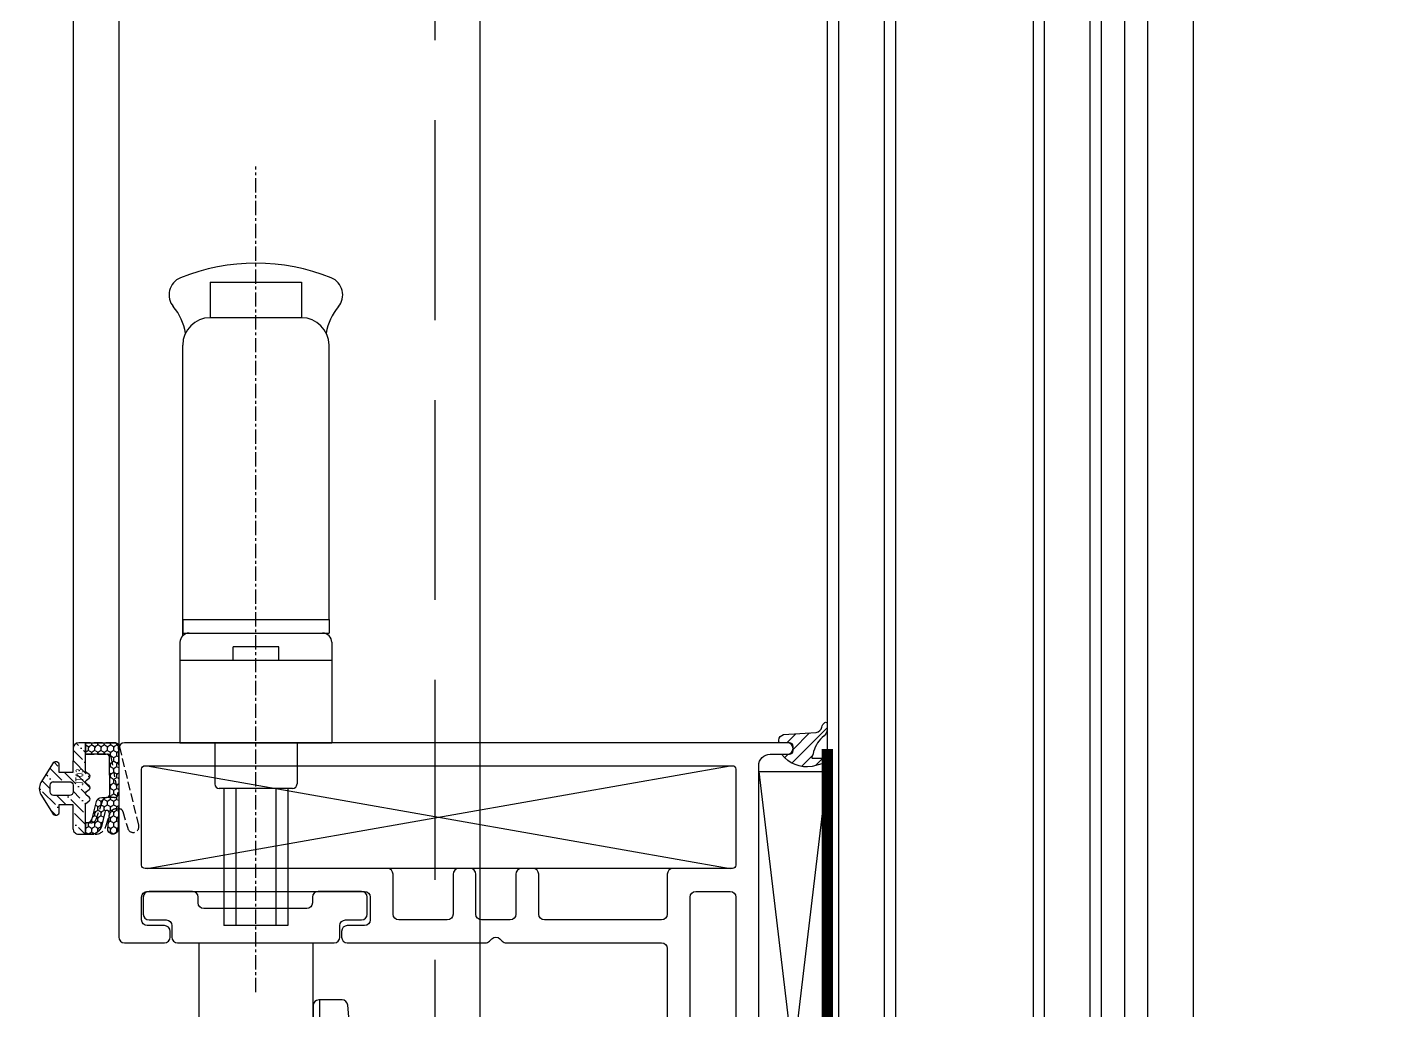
# Model space of a CAD drawing. Extents: x 220580 to 2027826, y -309201 to 71987.
# Drawn here: x 344722.6 to 344842, y -164001.8 to -163915.7 of the extents above; entities that cross this region are included whole.
import ezdxf
from ezdxf.enums import TextEntityAlignment as Align
from ezdxf.xclip import XClip

# ---------------------------------------------------------------- set-up
doc = ezdxf.new("R2010")
doc.units = 0
for name, pattern in [('HIDDEN2', [0.1875, 0.125, -0.0625]), ('ZN-CENTER', [2, 1.25, -0.25, 0.25, -0.25]), ('ZN-DASH', [0.35, 0.25, -0.1])]:
    doc.linetypes.add(name, pattern=pattern)
for name, color, linetype in [('!ZN1-填充-8', 8, 'Continuous'), ('!ZN1-标注-173', 173, 'Continuous'), ('!ZN3-不锈钢板幕墙-7', 7, 'Continuous'), ('!ZN3-玻璃幕墙-4', 4, 'Continuous'), ('!ZN4-辅助材料-1', 1, 'Continuous'), ('!ZN5-钢材投影-40', 40, 'Continuous'), ('!ZN5-铝材投影-112', 112, 'Continuous'), ('!ZN5-铝材断面-6', 6, 'Continuous'), ('!ZN6-虚线-8', 8, 'ZN-DASH'), ('!ZN6-轴线-1', 1, 'ZN-CENTER'), ('1辅助材料', 1, 'Continuous'), ('4玻璃幕墙', 4, 'Continuous'), ('Fill', 8, 'Continuous')]:
    doc.layers.add(name, color=color, linetype=linetype)
doc.styles.add('黑体', font='simhei.ttf', dxfattribs={"height": 12})

# ---------------------------------------------------------------- blocks, each defined once
blk = doc.blocks.new('*U261')
at = {"layer": '!ZN1-填充-8'}
for p, q in [((2.058937752735801e-06, 22.99999999999977), (511.499991186812, 23.00000000001446)), ((1.029468876367901e-06, 19.00000102946865), (511.4999901573431, 19.00000102948334)), ((1.029468876367901e-06, 4.999999091356358), (511.4999901573431, 4.999999091371048)), ((2.058937752735801e-06, 1.000000120825234), (511.499991186812, 1.000000120839925))]:
    blk.add_line(p, q, dxfattribs=at)
at = {"layer": '!ZN3-玻璃幕墙-4'}
for points in [[(511.499991186812, 24.00000000001446), (1.000002058937753, 23.99999999999977), (2.058937752735801e-06, 22.99999999999977), (2.058937752735801e-06, 18.99999999999977), (1.000002058937753, 17.99999999999977), (511.499991186812, 18.00000000001446)], [(511.4999911868125, 6.000000000014463), (1.000002058937298, 5.999999999999773), (2.058936843241099e-06, 4.999999999999773), (2.058935933746397e-06, 0.9999999999997726), (1.000002058935479, 0), (511.4999911868125, 1.628222855240412e-11)]]:
    blk.add_lwpolyline(points, dxfattribs=at)
blk = doc.blocks.new('多点锁系统')
at = {"layer": '!ZN1-填充-8', "linetype": 'HIDDEN2', "ltscale": 0.5}
for p, q in [((-17.04387439240236, 6.333243903900438), (-18.89969763973204, 4.477420656570757)), ((-17.04387439240236, 6.333243903900438), (-16.74957059521694, 6.333243903900438)), ((-17.04387439240236, 6.333243903900438), (-17.04387439240236, 2.395961056565284)), ((-16.74957059521694, 6.333243903900438), (-16.74957059521694, 2.395961056565284)), ((-35.25000147517494, 4.47578229852661), (-36.0000014751713, 3.72578229852661)), ((-36.0000014751713, 3.72578229852661), (-36.00000147517858, 0.2257822985193343)), ((-20.49733716222545, 4.100060179065622), (-35.6250014751713, 4.10078229852661)), ((-20.49733716222545, 4.475060179065622), (-35.25000147517858, 4.47578229852661)), ((-35.2500014751713, 4.47578229852661), (-35.25000147517858, -0.5242177014806657)), ((-20.49733716222545, 4.475060179065622), (-20.49733716222545, -0.5249398209343781)), ((-20.1770141225461, 4.284998772251129), (-20.49733716222545, 4.100060179065622)), ((-18.89969763973204, 1.977547705530014), (-18.89969763973204, 4.477547705530014)), ((-16.74957059521694, 2.395961056565284), (-17.74957059521694, 2.395961056565284)), ((-17.74957059521694, 2.395961056565284), (-17.74957059521694, 1.979624559338845)), ((-18.89969763973204, 1.977547705530014), (-18.89969763973204, -0.5224522944699856)), ((-17.74957059521694, 1.559134354487469), (-17.74957059521694, 1.975470851721184)), ((-16.74957059521694, 1.559134354487469), (-17.74957059521694, 1.559134354487469)), ((-17.04387439240236, -2.373994785230025), (-17.04387439240236, 1.559134354487469)), ((-16.74957059521694, -2.373994785230025), (-16.74957059521694, 1.559134354487469)), ((-35.25000147517494, -0.5242177014806657), (-36.00000147517494, 0.2257822985193343)), ((-20.49733716222545, -0.1499398209343781), (-35.6250014751713, -0.1492177014733898)), ((-20.49733716222545, -0.5249398209343781), (-35.25000147517858, -0.5242177014806657)), ((-20.1770141225461, -0.3348784141198848), (-20.49733716222545, -0.1499398209343781)), ((-17.04387439240236, -2.373994785230025), (-18.89969763973204, -0.5223252455180045)), ((-17.04387439240236, -2.373994785230025), (-16.74957059521694, -2.373994785230025))]:
    blk.add_line(p, q, dxfattribs=at)
for centre, start, end in [((-19.69733716222618, 5.458391518244753), 230.8695435616665, 309.1304564383335), ((-19.69733716222618, -1.508271160113509), 50.86954356166652, 129.1304564383335)]:
    blk.add_arc(centre, 1.267651577765223, start, end, dxfattribs=at)
at = {"layer": '!ZN3-不锈钢板幕墙-7'}
blk.add_lwpolyline([(-2.5, -7.870375440666976), (-2.5, -9.270375440661155, 0.4142135623730784), (-2, -9.770375440661155), (-0.5, -9.770375440661155, 0.414213562373095), (0, -9.270375440661155), (0, -5.470375440665521, 0.414213562373095), (-0.5, -4.970375440665521), (-1, -4.970375440665521, -0.4142135623731091), (-1.5, -4.470375440665521), (-1.5, 4.529624559334479, -0.414213562373095), (-1, 5.029624559334479), (-0.5, 5.029624559334479, 0.414213562373095), (0, 5.529624559334479), (0, 9.32962455933739, 0.414213562373095), (-0.5, 9.82962455933739), (-2, 9.82962455933739, 0.4142135623731616), (-2.5, 9.32962455933739), (-2.5, 7.82962455933739, -0.414213562373095), (-3, 7.32962455933739), (-4, 7.32962455933739, 0.414213562373095), (-4.5, 6.82962455933739), (-4.5, -6.870375440666976, 0.414213562373095), (-4, -7.370375440666976), (-3, -7.370375440666976, -0.414213562373095)], format="xyb", close=True, dxfattribs=at)
for points in [[(-9.499570595216937, -5.601409366769076), (-16.99957059521694, -5.601409366769076, -0.414213562373095), (-17.49957059521694, -5.101409366769076), (-17.49957059521694, -5.020375440661155), (-17.49957059521694, -2.227482221853279, 0.1989123673793587), (-17.64601720462088, -1.873928831257217), (-18.32363168719894, -1.196314348679152), (-18.32363168719894, 5.155563467349566), (-17.64601720462451, 5.833177949927631, 0.1989123673789603), (-17.49957059521694, 6.186731340523693), (-17.49957059521694, 8.479624559338845, 0.4142135623733081), (-17.99957059521694, 8.979624559338845), (-20.5, 8.979624559331569, 0.4142135623727755), (-21, 8.479624559338845), (-21, -8.475012144663197)], [(-4.5, 4.979624559338845), (-10.99329570541158, 4.979624559338845, 0.414213562373095), (-11.49329570541158, 4.479624559338845), (-11.49329570541158, -4.520375440661155, 0.414213562373095), (-10.99329570541158, -5.020375440661155), (-4.5, -5.020375440661155)], [(-21, -8.475012144663197, 0.4398519851783814), (-20.45668679696973, -8.973132578372315), (-9.956257392186671, -8.060085853423516, 0.3890316647736694), (-9.499570595216937, -7.561965419743501), (-9.499570595216937, -5.520375440661155, 0.414213562373095), (-9.999570595216937, -5.020375440661155), (-17.49957059521694, -5.020375440661155), (-17.49957059521694, -5.101409366769076)]]:
    blk.add_lwpolyline(points, format="xyb", dxfattribs=at)
blk = doc.blocks.new('执手关闭状态')
at = {"layer": '!ZN3-不锈钢板幕墙-7'}
for p, q in [((6.000000000004547, 46.81995218451038), (6.000000000004547, 43.69995218451345)), ((6.000000000004547, 46.81995218451038), (13.99999999999727, 46.81995218451038)), ((13.99999999999727, 46.81995218451038), (13.99999999999727, 43.69995218451345)), ((13.99999999999727, 43.69995218451345), (6.000000000004547, 43.69995218451345)), ((3.600000000005821, 15.87126645882131), (3.60000000000673, 41.29995218451563)), ((16.39999999999509, 17.29995218453746), (16.39999999999509, 41.29995218451563)), ((3.60000000000673, 17.29995218453678), (3.60000000000673, 16.09995218453787)), ((3.60000000000673, 17.29995218453678), (16.39999999999418, 17.29995218453746)), ((16.39999999999418, 17.29995218453746), (16.39999999999418, 16.09995218453855)), ((3.60000000000673, 16.09995218453787), (16.39999999999418, 16.09995218453855)), ((3.360000000006039, 15.29995218453928), (3.360000000006039, 6.499952184547283)), ((11.99999999999818, 14.89995218453964), (8.000000000001819, 14.89995218453964)), ((8.000000000002728, 13.69995218454073), (8.000000000002728, 14.89995218453964)), ((11.99999999999818, 13.69995218454073), (11.99999999999818, 14.89995218453964)), ((16.63999999999487, 15.29995218453928), (16.63999999999396, 6.499952184547283)), ((16.63999999999396, 13.69995218454073), (3.360000000006039, 13.69995218454073)), ((3.360000000006039, 6.499952184547283), (16.63999999999396, 6.499952184547283)), ((6.400000000004184, 6.499952184547283), (6.400000000003274, 2.899952184550557)), ((13.59999999999764, 6.499952184547283), (13.59999999999764, 2.899952184550557)), ((13.199999999998, 2.499952184550921), (6.80000000000291, 2.499952184550921)), ((7.200000000002547, 2.499952184550921), (7.200000000002547, -9.500047815438165)), ((8.248487317720901, 2.499952184550921), (8.248487317720901, -9.500047815438165)), ((11.75151268227819, 2.499952184550921), (11.75151268227819, -9.500047815438165)), ((12.79999999999745, 2.499952184550921), (12.79999999999745, -9.500047815438165)), ((12.79999999999745, -9.500047815438165), (7.200000000002547, -9.500047815438165))]:
    blk.add_line(p, q, dxfattribs=at)
for centre, radius, start, end in [((10.00000000000091, 30.87006078757099), 17.59999999998399, 67.97568716295183, 112.0243128370482), ((4.000000000006366, 45.70245776174943), 1.599999999998545, 112.0243128370482, 220.1607259160517), ((15.99999999999545, 45.70245776174875), 1.599999999998545, 319.8392740839483, 67.97568716295183), ((-0.891125029930663, 41.57488027108366), 4.799999999995634, 9.366738557288366, 40.16072591605175), ((20.89112502993248, 41.57488027108366), 4.799999999995634, 139.8392740839483, 170.6332614427116), ((6.000000000004547, 41.29995218451563), 2.399999999997817, 90, 180), ((13.99999999999727, 41.29995218451563), 2.399999999997817, 0, 90), ((4.160000000005311, 15.2999521845386), 0.7999999999992724, 90, 180), ((15.8399999999956, 15.29995218453928), 0.7999999999992724, 0, 90), ((6.80000000000291, 2.899952184550557), 0.3999999999996362, 180, 270), ((13.199999999998, 2.899952184550557), 0.3999999999996362, 270, 0)]:
    blk.add_arc(centre, radius, start, end, dxfattribs=at)
at = {"layer": '!ZN6-轴线-1'}
blk.add_line((10.00000000000091, -15.32718339748089), (10.00000000000091, 56.93948932322974), dxfattribs=at)
blk = doc.blocks.new('JT03')
at = {"layer": '!ZN1-填充-8', "ltscale": 15}
h = blk.add_hatch(dxfattribs=at)
h.set_pattern_fill('ANSI36', color=256, scale=0.4, style=0)
h.set_pattern_definition([(45, (34118.90511561088, 42239.53565028665), (0.3367596045400935, 1.234785216647009), [1.5875, -0.3175, 0, -0.3175])])
edge = h.paths.add_edge_path(flags=16)
edge.add_line((0.2999951756937662, -2.999954370156047), (-0.300004824239295, -2.999954370156047))
edge.add_arc((-0.3000048242422053, -2.699954370156047), 0.2999999999999998, 179.9999999994442, 270.0000000005558, ccw=False)
edge.add_line((-0.6000048242422054, -2.699954370153137), (-0.6000048242422054, -1.299954370129853))
edge.add_arc((-0.300004824239295, -1.299954370129853), 0.3000000000029104, 90, 180, ccw=False)
edge.add_line((-0.300004824239295, -0.9999543701269431), (0.2999951756937662, -0.9999543701269431))
edge.add_arc((0.2999951756937662, -1.299954370129853), 0.3000000000029104, 0, 90, ccw=False)
edge.add_line((0.5999951756966766, -1.299954370129853), (0.5999951756966766, -2.699954370153137))
edge.add_arc((0.2999951756937662, -2.699954370153137), 0.3000000000029104, -90, 0, ccw=False)
edge = h.paths.add_edge_path()
edge.add_line((1.399995175699587, -2.999264446921643), (1.399995175699587, -1.799954370151681))
edge.add_line((1.399995175699587, -1.799954370151681), (2.04434166498686, -1.799954370129853))
edge.add_arc((2.044341664987047, -1.499954370126448), 0.3000000000034055, 269.9999999999642, 408.5979371994025)
edge.add_line((2.242743326256459, -1.274928192076914), (0.5323052098465269, -0.1996644949467736))
edge.add_arc((8.712875198464916e-05, -1.046271791250547), 0.9999999999993707, 57.84455550804667, 122.1554454890828)
edge.add_line((-0.5321309670762275, -0.1996645042090677), (-2.242569000045478, -1.274928192076914))
edge.add_arc((-2.044167338776066, -1.499954370126448), 0.3000000000034055, 131.4020628005975, 270.0000000000358)
edge.add_line((-2.044167338775878, -1.799954370129853), (-1.400004824245116, -1.799954370151681))
edge.add_line((-1.400004824245116, -1.799954370151681), (-1.400004824245116, -2.999451563887305))
edge.add_line((-1.400004824245116, -2.999451563887305), (-3.500004824260941, -2.999451563861385))
edge.add_arc((-3.500004824271855, -3.499451563863204), 0.500000000001819, 89.99999999874936, 180)
edge.add_line((-4.000004824273674, -3.499451563863204), (-4.000004824275493, -4.099444401094388))
edge.add_line((-4.000004824275493, -4.099444401094388), (-1.325334727973313, -4.099436824434179))
edge.add_line((-1.325334727973313, -4.099436824434179), (-1.085334727982627, -4.419436824441163))
edge.add_arc((-0.9253347279818627, -4.29943682442422), 0.2000000000107775, 216.8698976495959, 323.1301023530095)
edge.add_line((-0.7653347279756417, -4.419436824433888), (-0.5853347279826266, -4.179436824428649))
edge.add_arc((-0.4253347279791342, -4.29943682443718), 0.2000000000079126, 36.86989764719891, 143.1301023528011, ccw=False)
edge.add_line((-0.2653347279756417, -4.179436824428649), (-0.08533472798262665, -4.419436824441163))
edge.add_arc((0.07466527201813733, -4.29943682442422), 0.2000000000107775, 216.8698976495959, 323.1301023530095)
edge.add_line((0.2346652720243583, -4.419436824433888), (0.4146652720319253, -4.179436824435925))
edge.add_arc((0.5746652720299608, -4.299436824428994), 0.1999999999942702, 36.86989764719891, 143.1301023554066, ccw=False)
edge.add_line((0.7346652720225393, -4.179436824428649), (0.9146652720319253, -4.419436824426612))
edge.add_arc((1.07466527203087, -4.299436824431496), 0.1999999999962256, 216.869897644906, 323.1301023524884)
edge.add_line((1.234665272024358, -4.419436824433888), (1.474665272029597, -4.099436824434179))
edge.add_line((1.474665272029597, -4.099436824434179), (4.000017958420358, -4.099436366741884))
edge.add_line((4.000017958420358, -4.099436366741884), (4.000038966527427, -3.500201293729333))
edge.add_arc((3.500038966833257, -3.50018376462674), 0.5000000000014394, 359.9979913128051, 449.9635298762817)
edge.add_line((3.500357228680514, -3.000183865915915), (1.399995175699587, -2.999264446921643))
at = {"layer": '!ZN1-填充-8', "ltscale": 20}
h = blk.add_hatch(dxfattribs=at)
h.set_pattern_fill('HONEY', color=256, scale=0.2, style=0)
h.set_pattern_definition([(0, (0, 0), (0.4762500000000001, 0.274963), [0.3175, -0.635]), (120, (0, 0), (-0.4762499431007806, 0.2749630985523391), [0.3174999999999999, -0.6349999999999999]), (59.99999999999999, (0, 0), (5.689921946938626e-08, 0.5499260985523389), [-0.635, 0.3175])])
edge = h.paths.add_edge_path()
edge.add_arc((-0.5963505353627268, 44.97626796424624), 51.98203045442362, 266.615067057962, 270.6573202624171, ccw=False)
edge.add_arc((-3.54432294529569, -6.485604109923442), 0.4462571278293612, 83.50559456254439, 254.2346151704494, ccw=False)
edge.add_line((-3.493848498522766, -6.042210656699922), (-2.174927118764799, -6.178575695668769))
edge.add_arc((-2.130285758898594, -5.977485442805289), 0.2059857781678201, 257.4835097219211, 437.4835097219211)
edge.add_line((-2.08564439903239, -5.776395189941809), (-3.31734290534132, -5.502962263761219))
edge.add_arc((-3.000004824272181, -4.554649792946507), 0.9999999999996739, 180.0000000000398, 251.4979805381106, ccw=False)
edge.add_line((-4.000004824271855, -4.554649792947203), (-4.000004824273674, -4.099444401093933))
edge.add_line((-4.000004824273674, -4.099444401093933), (-3.000004824275493, -4.0994405116694))
edge.add_line((-3.000004824275493, -4.0994405116694), (-3.000004824274129, -4.192701531246712))
edge.add_arc((-2.500004824274428, -4.192701531244685), 0.4999999999997002, 180.0000000002323, 251.7991104477941)
edge.add_line((-2.656179657961729, -4.667685132353654), (-1.132274853538092, -5.042175939679964))
edge.add_arc((-1.288449687225301, -5.517159540788867), 0.4999999999996079, -3.5925040720030665e-11, 71.79911044780181, ccw=False)
edge.add_line((-0.7884496872256932, -5.51715954078918), (-0.7884496872256932, -5.920797158658843))
edge.add_arc((-0.4879443157585776, -5.920885388721941), 0.3005053844195361, 179.9831776381508, 270.3594660694304)
edge.add_line((-0.4860589974741742, -6.221384859004502), (2.781375974409002, -6.201937363889556))
edge.add_arc((2.699924770739973, -5.913206171565373), 0.3000000000001297, 285.7537839569326, 359.9972102712353)
edge.add_line((2.999924770384496, -5.913220778551022), (3.000017959605884, -4.099387676790684))
edge.add_line((3.000017959605884, -4.099387676790684), (4.000017958420358, -4.099436366741884))
edge.add_line((4.000017958420358, -4.099436366741884), (3.999895286850915, -6.51878143435988))
edge.add_arc((3.605436260523599, -6.563283013601247), 0.3969613507711676, -85.63524248337609, 6.436706839375574, ccw=False)
edge.add_arc((0.5239799397639211, 101.7419749174712), 108.745596035836, 269.7234774292143, 271.639696238487, ccw=False)
at = {"layer": '!ZN4-辅助材料-1'}
blk.add_lwpolyline([(1.399995175699587, -2.999264446921643), (1.399995175699587, -1.799954370151681), (2.04434166498686, -1.799954370129853, 0.6911292322205898), (2.242743326256459, -1.274928192076914), (0.5323052098465269, -0.1996644949467736, 0.2882140078519263), (-0.5321309670762275, -0.1996645042090677), (-2.242569000045478, -1.274928192076914, 0.6911292322205898), (-2.044167338775878, -1.799954370129853), (-1.400004824245116, -1.799954370151681), (-1.400004824245116, -2.999451563887305), (-3.500004824260941, -2.999451563861385, 0.4142135623794883), (-4.000004824273674, -3.499451563863204), (-4.000004824275493, -4.099444401094388), (-1.325334727973313, -4.099436824434179), (-1.085334727982627, -4.419436824441163, 0.4999999999732836), (-0.7653347279756417, -4.419436824433888), (-0.5853347279826266, -4.179436824428649, -0.4999999999852208), (-0.2653347279756417, -4.179436824428649), (-0.08533472798262665, -4.419436824441163, 0.4999999999732836), (0.2346652720243583, -4.419436824433888), (0.4146652720319253, -4.179436824435925, -0.4999999999994316), (0.7346652720225393, -4.179436824428649), (0.9146652720319253, -4.419436824426612, 0.499999999996021), (1.234665272024358, -4.419436824433888), (1.474665272029597, -4.099436824434179), (4.000017958420358, -4.099436366741884), (4.000038966527427, -3.500201293729333, 0.4140374081675587), (3.500357228680514, -3.000183865915915)], format="xyb", close=True, dxfattribs=at)
at = {"layer": '!ZN4-辅助材料-1', "color": 1}
blk.add_lwpolyline([(0.2999951756937662, -2.999954370156047), (-0.300004824239295, -2.999954370156047, -0.4142135623787779), (-0.6000048242422054, -2.699954370153137), (-0.6000048242422054, -1.299954370129853, -0.414213562373095), (-0.300004824239295, -0.9999543701269431), (0.2999951756937662, -0.9999543701269431, -0.414213562373095), (0.5999951756966766, -1.299954370129853), (0.5999951756966766, -2.699954370153137, -0.414213562373095)], format="xyb", close=True, dxfattribs=at)
at = {"layer": '!ZN4-辅助材料-1'}
blk.add_lwpolyline([(-4.824270035896916e-06, -7.002341693549397, -0.01763948608011617), (-3.665570504726929, -6.915074077989289, -0.9222001808408384), (-3.493848498522766, -6.042210656699922), (-2.174927118764799, -6.178575695668769, 0.9999999999999999), (-2.08564439903239, -5.776395189941809), (-3.31734290534132, -5.502962263761219, -0.3224996872189054), (-4.000004824271855, -4.554649792947203), (-4.000004824273674, -4.099444401093933), (-3.000004824275493, -4.0994405116694), (-3.000004824274129, -4.192701531246712, 0.3239508864512514), (-2.656179657961729, -4.667685132353654), (-1.132274853538092, -5.042175939679964, -0.3239508864525815), (-0.7884496872256932, -5.51715954078918), (-0.7884496872256932, -5.920797158658843, 0.4161384412140452), (-0.4860589974741742, -6.221384859004502), (2.781375974409002, -6.201937363889556, 0.3357767992092071), (2.999924770384496, -5.913220778551022), (3.000017959605884, -4.099387676790684), (4.000017958420358, -4.099436366741884), (3.999895286850915, -6.51878143435988, -0.4248453687652656), (3.635647293558577, -6.959093078517526, -0.00836127669270023), (-0.0008492064064284932, -7.002354643000899)], format="xyb", dxfattribs=at)
at = {"layer": '!ZN6-虚线-8', "color": 8, "linetype": 'ZN-DASH', "ltscale": 3}
blk.add_lwpolyline([(-4.000004824273674, -4.099444401093933), (-4.000004824271855, -4.928079976642039, 0.3224996872189054), (-3.31734290534132, -5.87639244745651), (-2.132274853538092, -6.266043385860485, -0.3239508864522677), (-1.788449687225693, -6.7410269869697), (-1.788449687225693, -7.082006550920141, -0.3357903441525757), (-2.006998483556799, -7.370737743244263), (-3.477576157872591, -7.785588389264831, 0.9999999999999999), (-3.206072145642338, -8.748025697011599), (3.635647293558577, -7.100073925711513, 0.3357767992093377), (3.999895286850915, -6.618879616813956), (4.000017958420358, -4.099436366741884), (3.000017959605884, -4.099387676790684), (2.999924770384496, -6.013318961005098, -0.335776799209296), (2.781375974409002, -6.302035546343177), (-0.4069984835564355, -6.919376998942425, -0.497240947095468), (-0.7884496872256932, -6.630645806618304), (-0.7884496872256932, -6.01715954078918, 0.3239508864523259), (-1.132274853538092, -5.542175939679964), (-2.656179657961729, -5.041115316048945, -0.3239508864514145), (-3.000004824274129, -4.566131714941548), (-3.000004824275493, -4.0994405116694)], format="xyb", close=True, dxfattribs=at)
at = {"layer": 'Defpoints', "ltscale": 15, "style": '黑体', "width": 0.8}
blk.add_text('JT03', height=0.7000000000000001, dxfattribs=at).set_placement((0.9937921799121787, -3.903452419290261), align=Align.CENTER)
blk = doc.blocks.new('3mm厚胶条')
at = {"layer": 'Fill'}
h = blk.add_hatch(dxfattribs=at)
h.set_pattern_fill('ANSI31', color=256, scale=0.5)
h.set_pattern_definition([(45, (0, 0), (-0.561266007566822, 0.5612660075668221), [])])
edge = h.paths.add_edge_path()
edge.add_arc((0.2041028128980543, 0.2999450176742623), 0.2999999999999999, 269.97594843396644, 359.9999999999428, ccw=False)
edge.add_line((0.2039768791964889, -5.495589357451536e-05), (-0.1960297182595241, 0.0001129584925365634))
edge.add_arc((-0.1958944282921733, 0.3001129279863853), 0.2999999999994757, 179.9999999998145, 269.9741615186586, ccw=False)
edge.add_line((-0.4958944282916491, 0.3001129279873567), (-0.4958944282916491, 1.117701839371875))
edge.add_arc((-0.6248895014257517, 1.11944925264805), 0.1290069081329765, 359.2238984022005, 445.1968088878392)
edge.add_line((-0.6140873217009357, 1.248003113963932), (-0.7258701920472959, 1.242718416928255))
edge.add_arc((-0.70120827268636, 0.7210650220240912), 0.5222360334959714, 92.70672554829426, 167.706725548085)
edge.add_line((-1.211469733614649, 0.8322572707329527), (-1.413063774223701, -2.019711048327736))
edge.add_arc((-2.011045689203393, -1.940889532902905), 0.6031543765377536, 283.80453109835884, 352.4909866261073, ccw=False)
edge.add_arc((-1.711027830958352, -3.236862179037228), 0.7271918305480072, 102.3955841950931, 140.1403428804012)
edge.add_arc((-2.145245422376326, -2.851985073525741), 0.1482028153695781, 146.7831393039712, 273.1825879911093)
edge.add_line((-2.137017486707919, -2.999959313034196), (-1.71632770881115, -2.999959313041472))
edge.add_arc((-1.717147016692408, -2.149202143606091), 0.850757563945867, 270.0551777532911, 332.801971516606)
edge.add_arc((1.052373023609539, -4.487892496981211), 2.802381882953311, 102.32254362635979, 135.9107193443802, ccw=False)
edge.add_line((0.4543032584006141, -1.750072785267548), (0.7693642463018477, -1.638019477992202))
edge.add_arc((0.7819430534270146, -1.711556554814226), 0.0746051476522924, -26.048902378122875, 99.7067255470177, ccw=False)
edge.add_line((0.8489697777949914, -1.744318518685759), (0.8571202825150976, -2.578578965069028))
edge.add_arc((0.6560401093904494, -2.480293073462875), 0.2238154429717819, 272.70672555129545, 333.95109762614885, ccw=False)
edge.add_line((0.6666095034161117, -2.703858814180421), (0.5471460161934374, -2.709506623476045))
edge.add_arc((0.5502084089541724, -2.854926262357902), 0.14545188077832, 91.20641373176511, 274.3491176516054)
edge.add_line((0.5612385415479366, -2.9999593130633), (0.8842308576349751, -2.999959313085128))
edge.add_arc((0.8384245284230651, -2.48709399076403), 0.5149068446189015, 275.1038036520967, 331.8148690466252)
edge.add_line((1.292276837601094, -2.730295841269253), (1.562274669271574, -1.660751750358031))
edge.add_arc((-1.091872237254416, -1.175403957954716), 2.698158312814919, 349.6371633920081, 413.7360953850442)
edge.add_line((0.5041028128980543, 1.000124005621728), (0.5041028128980543, 0.2999450176739629))
at = {"layer": '1辅助材料'}
blk.add_lwpolyline([(0.5041028128980543, 0.2999450176739629, -0.4143365181457246), (0.2039768791964889, -5.495589357451536e-05), (-0.1960297182595241, 0.0001129584925365634, -0.414081483490272), (-0.4958944282916491, 0.3001129279873567), (-0.4958944282916491, 1.117701839371875, 0.3937739410618442), (-0.6140873217009357, 1.248003113963932), (-0.7258701920472959, 1.242718416928255, 0.3394542588623574), (-1.211469733614649, 0.8322572707329527), (-1.413063774223701, -2.019711048327736, -0.309008888142426), (-1.867126868623018, -2.526622044395481, 0.1661979340469599), (-2.269232363552874, -2.770798172481591, 0.6152007887052839), (-2.137017486707919, -2.999959313034196), (-1.71632770881115, -2.999959313041472, 0.2808368407751581), (-0.9604559289327881, -2.538055625416746, -0.1476144348271703), (0.4543032584006141, -1.750072785267548), (0.7693642463018477, -1.638019477992202, -0.6113350585262082), (0.8489697777949914, -1.744318518685759), (0.8571202825150976, -2.578578965069028, -0.27377715356219), (0.6666095034161117, -2.703858814180421), (0.5471460161934374, -2.709506623476045, 1.027808333890914), (0.5612385415479366, -2.9999593130633), (0.8842308576349751, -2.999959313085128, 0.2526260446995272), (1.292276837601094, -2.730295841269253), (1.562274669271574, -1.660751750358031, 0.2872126092258211), (0.5041028128980543, 1.000124005621728), (0.5041028128980543, 0.2999450176739629)], format="xyb", dxfattribs=at)
blk = doc.blocks.new('20250828095116', base_point=(-112701.3450416942, -32061.51196789133))
at = {"layer": '!ZN1-填充-8'}
h = blk.add_hatch(dxfattribs=at)
h.set_pattern_fill('ANSI37', color=256, angle=89.99999999999999, style=0)
h.set_pattern_definition([(135, (0, 0), (-1.122532015133644, -1.122532015133644), []), (225, (0, 0), (1.122532015133644, -1.122532015133644), [])])
h.paths.add_polyline_path([(-112708.3450166754, -32049.51196789337), (-112708.3450166754, -32061.01196789133), (-112708.3450166754, -32061.51196789133), (-112701.3450166754, -32061.51196789133), (-112702.3450166754, -32060.51196789133), (-112702.3450166754, -32049.51196789341)])
at = {"layer": '!ZN1-填充-8', "ltscale": 15}
for p, q in [((-112708.3450166754, -31999.01196683484), (-112702.3450166754, -32049.51196789337)), ((-112702.3450166754, -31999.01196683484), (-112708.3450166756, -32049.51196789337))]:
    blk.add_line(p, q, dxfattribs=at)
at = {"layer": '!ZN4-辅助材料-1', "ltscale": 20, "const_width": 1}
blk.add_lwpolyline([(-112702.3450166754, -32049.51196789337), (-112702.3450166754, -31997.04608892604)], dxfattribs=at)
at = {"layer": '!ZN4-辅助材料-1'}
for points in [[(-112702.3450166754, -31999.01196683484), (-112702.3450166754, -32049.51196789337), (-112708.3450166755, -32049.51196789337), (-112708.3450166755, -31999.01196683484)], [(-112708.3450166754, -32049.51196789337), (-112708.3450166754, -32061.01196789133), (-112708.3450166754, -32061.51196789133), (-112701.3450166754, -32061.51196789133), (-112702.3450166754, -32060.51196789133), (-112702.3450166754, -32049.51196789341)]]:
    blk.add_lwpolyline(points, close=True, dxfattribs=at)
at = {"layer": '!ZN1-标注-173', "ltscale": 50, "extrusion": (0, 0, -1), "zscale": -1, "rotation": 270}
blk.add_blockref('3mm厚胶条', (112705.3450166755, -31997.00786126313), dxfattribs=at)
blk = doc.blocks.new('20250828095149', base_point=(-112732.7450166754, -32047.51196832285))
at = {"layer": '!ZN1-填充-8', "ltscale": 15}
for p, q in [((-112761.8450433724, -31998.51196684768), (-112710.8450406641, -32007.51196684768)), ((-112761.8450433724, -32007.51196684768), (-112710.8450406641, -31998.51196684768)), ((-112715.8450406649, -32007.51196684768), (-112740.8450433724, -32007.51196684768))]:
    blk.add_line(p, q, dxfattribs=at)
at = {"layer": '!ZN5-铝材断面-6'}
for points in [[(-112730.4308352485, -32014.01196684769), (-112716.8450685421, -32014.01196684769, -0.4142135623769576), (-112716.3450685421, -32014.5119668477), (-112716.3450685424, -32038.01199272434, 0.4142135623814862), (-112715.8450685424, -32038.51199272434), (-112714.8450406647, -32038.51199272434, 0.4142135623519174), (-112714.3450406647, -32038.01199272436), (-112714.3450406646, -32023.51194120114, -0.4142135623814862), (-112713.8450406646, -32023.01194120114), (-112710.8450406647, -32023.01194120114, -0.4142135623814862), (-112710.3450406647, -32023.51194120114), (-112710.3450406647, -32061.01196705156, 0.4142135623814862), (-112709.8450406647, -32061.51196705156), (-112708.8450406647, -32061.51196705156, 0.4142135623814862), (-112708.3450406647, -32061.01196705156), (-112708.3450406647, -31998.51196684768, -0.414213562370964), (-112707.3450406647, -31997.51196684768), (-112705.845041355, -31997.51196684768, 0.4142135623814862), (-112705.345041355, -31997.01196684768, 0.4142135623814862), (-112705.845041355, -31996.51196684768), (-112763.8450433724, -31996.51196684768, 0.4142135623814862), (-112764.3450433724, -31997.01196684768), (-112764.3450433724, -32013.51196684768, 0.4142135623814862), (-112763.8450433724, -32014.01196684768), (-112760.3450433724, -32014.01196684768, 0.4142135623814862), (-112759.8450433724, -32013.51196684768), (-112759.8450433724, -32013.01196684768, 0.4142135623814862), (-112760.3450433724, -32012.51196684768), (-112761.8450433724, -32012.51196684768, -0.4142135623814862), (-112762.3450433724, -32012.01196684768), (-112762.3450433724, -32010.01196684768, -0.4142135623814862), (-112761.8450433724, -32009.51196684768), (-112742.8450433724, -32009.51196684768, -0.4142135623814862), (-112742.3450433724, -32010.01196684768), (-112742.3450433724, -32012.01196684768, -0.4142135623814862), (-112742.8450433724, -32012.51196684768), (-112744.3450433724, -32012.51196684768, 0.4142135623814862), (-112744.8450433724, -32013.01196684768), (-112744.8450433724, -32013.51196684768, 0.4142135623814862), (-112744.3450433724, -32014.01196684768), (-112732.2592623714, -32014.01196684769, 0.1989123673731792), (-112731.9057089808, -32013.86552023829), (-112731.6986022005, -32013.65841345803, -0.4142135623791227), (-112730.9914954193, -32013.65841345803), (-112730.7843886391, -32013.86552023829, 0.1989123673731791)], [(-112735.5950406649, -32012.01196684768), (-112739.8450433724, -32012.01196684768, -0.4142135623733614), (-112740.3450433724, -32011.51196684768), (-112740.3450433724, -32008.01196684768, 0.4142135623733614), (-112740.8450433724, -32007.51196684768), (-112762.0450433724, -32007.51196684768, -0.4142135623735391), (-112762.3450433724, -32007.21196684768), (-112762.3450433724, -31998.81196684769, -0.4142135623735391), (-112762.0450433724, -31998.51196684768), (-112710.6450406641, -31998.51196684768, -0.4142135623735391), (-112710.3450406641, -31998.81196684768), (-112710.3450406641, -32007.21196684767, -0.414213562373539), (-112710.6450406641, -32007.51196684768), (-112715.8450406649, -32007.51196684768, 0.4142135623733614), (-112716.3450406649, -32008.01196684768), (-112716.3450406649, -32011.51196684769, -0.4142135623733614), (-112716.8450406649, -32012.01196684769), (-112727.0950406649, -32012.01196684769, -0.4142135623733614), (-112727.5950406649, -32011.51196684769), (-112727.5950406649, -32008.01196684768, 0.4142135623733614), (-112728.0950406649, -32007.51196684768), (-112729.0950406649, -32007.51196684768, 0.4142135623733614), (-112729.5950406649, -32008.01196684768), (-112729.5950406649, -32011.51196684769, -0.4142135623733614), (-112730.0950406649, -32012.01196684769), (-112732.5950406649, -32012.01196684768, -0.4142135623733614), (-112733.0950406649, -32011.51196684768), (-112733.0950406649, -32008.01196684768, 0.4142135623733614), (-112733.5950406649, -32007.51196684768), (-112734.5950406649, -32007.51196684768, 0.4142135623733614), (-112735.0950406649, -32008.01196684768), (-112735.0950406649, -32011.51196684768, -0.4142135623733614)], [(-112710.3450406641, -32010.01196684769), (-112710.3450406641, -32020.51194120098, -0.4142135623729509), (-112710.8450406641, -32021.01194120098), (-112713.8450406649, -32021.01194120098, -0.414213562373671), (-112714.3450406649, -32020.51194120098), (-112714.3450406649, -32010.01196684769, -0.414213562373095), (-112713.8450406649, -32009.51196684769), (-112710.8450406641, -32009.51196684769, -0.4142135623726824)]]:
    blk.add_lwpolyline(points, format="xyb", close=True, dxfattribs=at)
blk = doc.blocks.new('20200306093546', base_point=(29869.44451845904, 42689.60230079947))
at = {"layer": '!ZN1-填充-8'}
h = blk.add_hatch(dxfattribs=at)
h.set_pattern_fill('ANSI36', color=256, angle=-270, style=0)
h.set_pattern_definition([(135, (29867.4444736498, 42689.10230079959), (-3.086963041617522, 0.8418990113502317), [3.96875, -0.79375, 0, -0.79375])])
edge = h.paths.add_edge_path()
edge.add_line((29867.4444736498, 42689.10230079959), (29867.44447369179, 42693.60231268449))
edge.add_arc((29867.9444736498, 42689.10230079959), 0.5, 90, 179.9999995806171, ccw=False)
edge.add_line((29867.9444736498, 42689.60230079959), (29870.9444736498, 42689.60230079959))
edge.add_arc((29870.9444736498, 42690.10230079959), 0.5, 270, 360)
edge.add_line((29871.4444736498, 42690.10230079959), (29871.4444736498, 42693.10230079959))
edge.add_arc((29871.94448594884, 42693.10228850055), 0.500012299189907, 89.99859066865429, 179.9985906686543, ccw=False)
edge.add_arc((29868.26590862396, -498209.810069502), 540903.4123828103, 89.99961034399236, 90.00008701138444)
blk = doc.blocks.new('A$C127fa938')
at = {"layer": '!ZN5-铝材投影-112'}
for p, q in [((-30.00030803952541, 497.4999895594046), (-30, 50.49999999997817)), ((-26.00032617156103, 497.4999895594046), (-26.00001813239942, 50.5000014751713)), ((62.0000085645006, 497.4999895594046), (62.0000085645006, -17.49999769869464))]:
    blk.add_line(p, q, dxfattribs=at)
blk.add_lwpolyline([(64.0000085644715, 497.4999895594046), (64.0000085644715, -17.49999769869464), (59.70003385278687, -17.49999769869464)], dxfattribs=at)
at = {"layer": '!ZN1-填充-8'}
blk.add_blockref('执手关闭状态', (-23.99999414320337, 44.50004845091462), dxfattribs=at)
at = {"layer": '!ZN1-填充-8', "ltscale": 50}
blk.add_blockref('20250828095116', (36.99998354575655, -13.99999956847023), dxfattribs=at)
at = {"layer": '!ZN1-标注-173', "ltscale": 15, "rotation": 90}
blk.add_blockref('20200306093546', (-31.00000000005821, 1.99999999996362), dxfattribs=at)
at = {"layer": '!ZN3-玻璃幕墙-4', "rotation": 90}
blk.add_blockref('*U261', (60.00000856451516, -14.00000162740616), dxfattribs=at)
at = {"layer": '!ZN5-铝材断面-6', "ltscale": 50}
blk.add_blockref('20250828095149', (5.600008564520977, 0), dxfattribs=at)
at = {"rotation": 90}
for name, p in [('JT03', (-32.99995437046164, 47.00008359469211)), ('多点锁系统', (-14.0203695838718, 38.00000063542393))]:
    blk.add_blockref(name, p, dxfattribs=at)
blk = doc.blocks.new('20250829153746')
at = {"layer": '!ZN5-钢材投影-40', "ltscale": 0.3}
blk.add_line((415.5367516526603, 1847.499989525764), (415.536751697131, 1080.159415280708), dxfattribs=at)
at = {"layer": '!ZN5-铝材投影-112'}
blk.add_line((477.9367487661075, 1847.499989525764), (477.9367487661075, 1302.000000086962), dxfattribs=at)
at = {"layer": '!ZN6-虚线-8', "color": 8, "linetype": 'ZN-DASH', "ltscale": 70}
blk.add_line((411.599999566155, 1847.499989525764), (411.5999996106257, 1080.159415280708), dxfattribs=at)
at = {"layer": '4玻璃幕墙', "ltscale": 50}
blk.add_blockref('A$C127fa938', (409.9367430880084, 1349.999999966356), dxfattribs=at)

msp = doc.modelspace()

# ---------------------------------------------------------------- block references
at = {"ltscale": 30}
ref = msp.add_blockref('20250829153746', (344346.6925931339, -165379.3509701566), dxfattribs=at)
XClip(ref).set_block_clipping_path([(-6706.94258576812, -2293.633735209296), (3746.931750655698, 16818.278519261716)])

doc.saveas('drawing.dxf')
